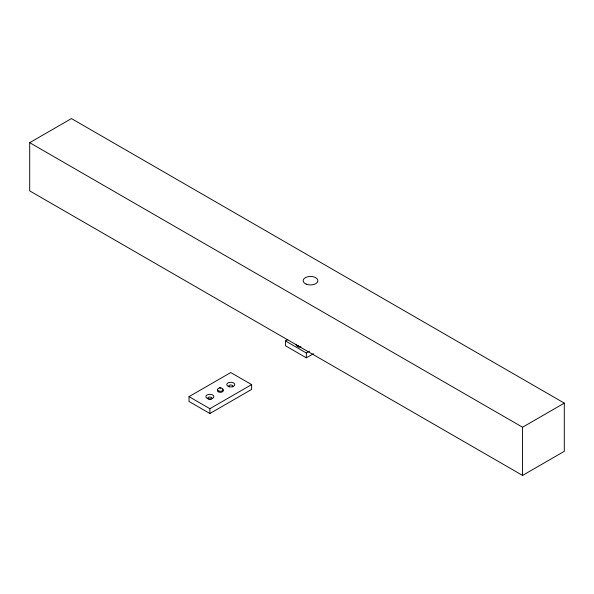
<?xml version="1.0" encoding="UTF-8"?>
<svg xmlns="http://www.w3.org/2000/svg" width="594" height="594" viewBox="0 0 594 594"><rect width="100%" height="100%" fill="white"/><g stroke="black" fill="none" stroke-linecap="round" stroke-linejoin="round"><path stroke-width="0.89" d="M29.7 142.679L71.443 118.577L564.3 403.126L564.3 451.321L522.557 475.423L29.7 190.874L29.7 142.679L522.557 427.227L564.3 403.126M189.018 396.644L230.754 372.542L251.626 384.593L251.626 389.412L209.882 413.513L189.018 401.462L189.018 396.644L209.882 408.694L251.626 384.593M313.446 353.72L306.341 357.826L285.469 345.775L285.469 340.956L287.838 339.582M285.469 340.956L306.341 353.007L309.504 351.18M522.557 427.227L522.557 475.423M306.341 353.007L306.341 357.826M209.882 408.694L209.882 413.513M299.086 347.208A2.064 1.195 0 0 1 298.426 345.441M300.935 346.829A4.017 2.317 0 0 1 296.109 344.238M208.145 398.878A2.064 1.195 0 0 1 208.531 397.327A2.064 1.195 0 0 1 211.241 397.327A2.064 1.195 0 0 1 211.627 398.878M211.122 399.19A2.064 1.195 0 0 1 208.769 399.235M229.195 386.961A2.064 1.195 0 0 1 229.329 385.32A2.064 1.195 0 0 1 232.18 385.32A2.064 1.195 0 0 1 232.321 386.961M222.757 389.649A2.955 1.708 0 0 1 222.349 391.854A2.955 1.708 0 0 1 218.51 391.958A2.955 1.708 0 0 1 217.738 389.79M219.735 387.689L220.909 387.726L219.743 387.652M306.185 284.155A7.38 4.262 0 0 0 317.857 281.14A7.38 4.262 0 0 0 307.506 276.811A7.38 4.262 0 0 0 306.185 284.155M207.878 398.648A4.017 2.317 0 0 0 213.899 396.644A4.017 2.317 0 0 0 207.878 394.631A4.017 2.317 0 0 0 207.878 398.648M228.504 386.508A4.017 2.317 0 0 0 234.764 384.756A4.017 2.317 0 0 0 229.002 382.506A4.017 2.317 0 0 0 228.504 386.508M218.919 391.052A2.807 1.619 0 0 0 223.129 389.649A2.807 1.619 0 0 0 218.919 388.253A2.807 1.619 0 0 0 218.919 391.052"/></g></svg>
